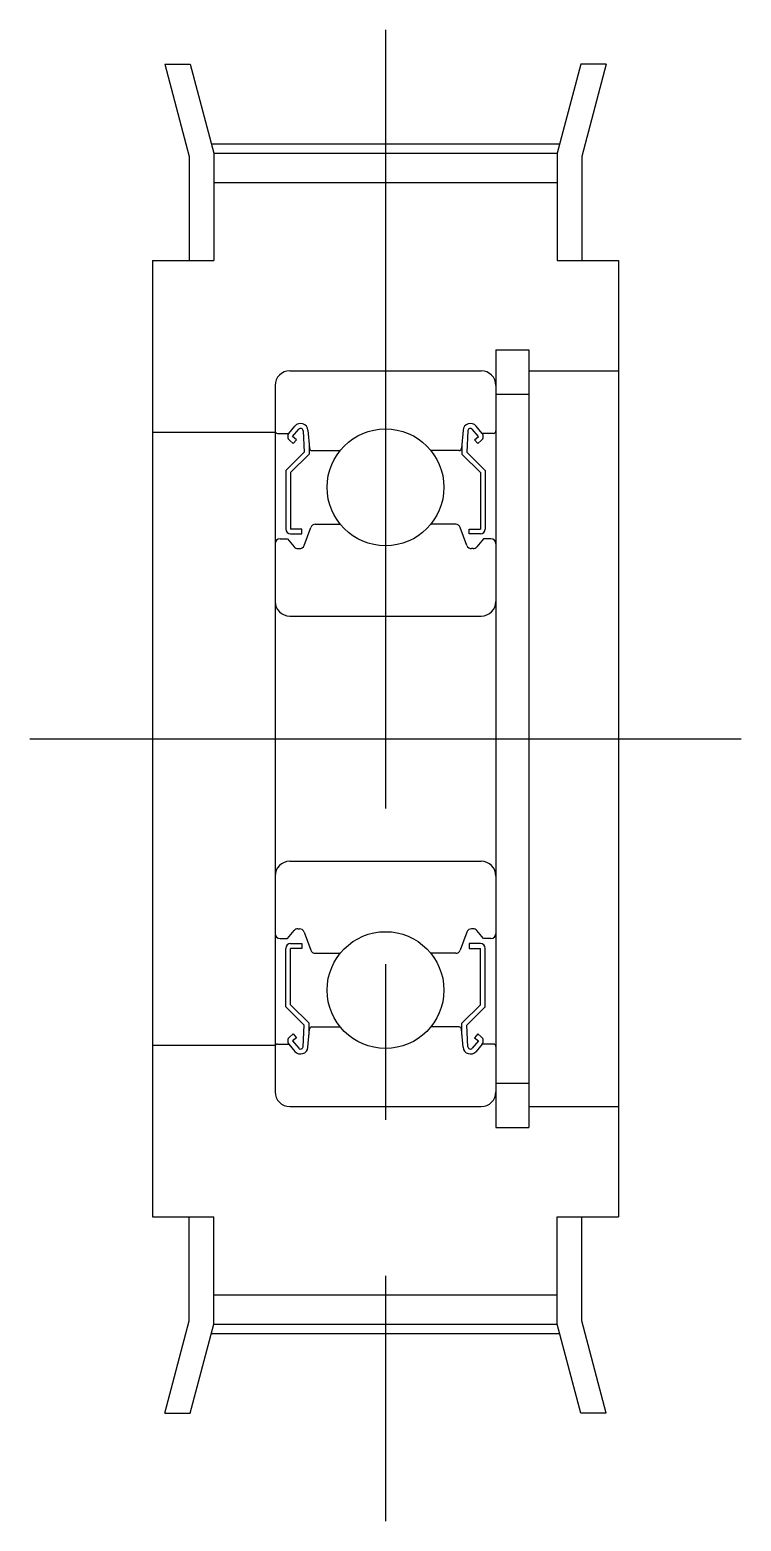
# Model space of a CAD drawing. Extents: x 10 to 143, y 10 to 123.
# Drawn here: x 113.9 to 142.9, y 62.3 to 123.1 of the extents above; entities outside this region: 2.
import ezdxf

# ---------------------------------------------------------------- set-up
doc = ezdxf.new("R2010")
doc.units = 0
doc.linetypes.add('CENTER', pattern=[50.8, 31.75, -6.35, 6.35, -6.35])
doc.layers.get('0').update_dxf_attribs({"linetype": 'CONTINUOUS'})
doc.layers.add('CENTER', color=1, linetype='CENTER')
doc.styles.get("Standard").update_dxf_attribs({"font": 'txt', "bigfont": 'BIGFONT'})

msp = doc.modelspace()

# ---------------------------------------------------------------- linework, layer by layer
at = {"color": 7, "linetype": 'CONTINUOUS'}
for p, q in [((119.359, 121.709), (120.358, 117.951)), ((119.359, 121.709), (120.394, 121.709)), ((120.394, 121.709), (121.358, 118.084)), ((136.321, 121.709), (135.358, 118.084)), ((137.356, 121.709), (136.321, 121.709)), ((137.356, 121.709), (136.358, 117.951)), ((121.358, 118.084), (135.358, 118.084)), ((121.358, 118.084), (121.358, 113.709)), ((135.358, 118.084), (135.358, 113.709)), ((120.358, 117.951), (120.358, 113.709)), ((136.358, 117.951), (136.358, 113.709)), ((121.358, 116.884), (135.358, 116.884)), ((118.858, 113.709), (118.858, 74.709)), ((118.858, 113.709), (121.358, 113.709)), ((135.358, 113.709), (137.858, 113.709)), ((137.858, 113.709), (137.858, 74.709)), ((132.858, 110.059), (132.858, 78.359)), ((132.858, 110.059), (134.208, 110.059)), ((134.208, 110.059), (134.208, 78.359)), ((124.458, 109.209), (132.258, 109.209)), ((134.208, 109.209), (137.858, 109.209)), ((123.858, 108.609), (123.858, 79.809)), ((132.858, 108.609), (132.858, 79.809)), ((132.858, 108.259), (134.208, 108.259)), ((118.858, 106.709), (123.858, 106.709)), ((123.958, 106.659), (124.418, 106.659)), ((124.418, 106.659), (124.667, 106.956)), ((124.571, 106.53), (124.821, 106.828)), ((124.724, 106.402), (124.571, 106.53)), ((124.998, 106.769), (125.041, 105.892)), ((125.196, 106.79), (125.261, 106.05)), ((131.519, 106.79), (131.455, 106.05)), ((131.718, 106.769), (131.675, 105.892)), ((132.145, 106.53), (131.894, 106.828)), ((131.992, 106.402), (132.145, 106.53)), ((132.298, 106.659), (132.048, 106.956)), ((132.758, 106.659), (132.298, 106.659)), ((125.041, 105.892), (124.291, 105.142)), ((124.596, 106.249), (124.443, 106.377)), ((124.596, 106.249), (124.724, 106.402)), ((125.241, 106.279), (125.241, 105.809)), ((125.36, 105.959), (126.508, 105.959)), ((131.355, 105.959), (130.207, 105.959)), ((131.475, 106.279), (131.475, 105.809)), ((131.675, 105.892), (132.425, 105.142)), ((132.12, 106.249), (131.992, 106.402)), ((132.12, 106.249), (132.273, 106.377)), ((125.241, 105.809), (124.491, 105.059)), ((131.475, 105.809), (132.225, 105.059)), ((124.291, 105.142), (124.291, 102.759)), ((124.491, 105.059), (124.491, 102.759)), ((132.225, 105.059), (132.225, 102.759)), ((132.425, 105.142), (132.425, 102.759)), ((125.04, 102.09), (125.308, 102.827)), ((125.496, 102.959), (126.508, 102.959)), ((131.22, 102.959), (130.207, 102.959)), ((131.676, 102.09), (131.408, 102.827)), ((124.058, 102.359), (124.358, 102.359)), ((124.358, 102.359), (124.633, 102.03)), ((124.941, 102.759), (124.491, 102.759)), ((124.491, 102.559), (124.941, 102.559)), ((124.941, 102.559), (124.941, 102.759)), ((131.775, 102.559), (131.775, 102.759)), ((131.775, 102.759), (132.225, 102.759)), ((132.225, 102.559), (131.775, 102.559)), ((132.358, 102.359), (132.082, 102.03)), ((132.658, 102.359), (132.358, 102.359)), ((124.787, 101.959), (124.852, 101.959)), ((131.929, 101.959), (131.864, 101.959)), ((134.208, 102.134), (134.208, 102.134)), ((124.458, 99.209), (132.258, 99.209)), ((134.208, 94.209), (134.208, 94.209)), ((124.458, 89.209), (132.258, 89.209)), ((124.358, 86.059), (124.633, 86.387)), ((124.787, 86.459), (124.852, 86.459)), ((131.929, 86.459), (131.864, 86.459)), ((132.358, 86.059), (132.082, 86.387)), ((124.058, 86.059), (124.358, 86.059)), ((124.491, 85.859), (124.941, 85.859)), ((124.941, 85.859), (124.941, 85.659)), ((125.04, 86.327), (125.308, 85.59)), ((131.676, 86.327), (131.408, 85.59)), ((131.775, 85.859), (131.775, 85.659)), ((132.225, 85.859), (131.775, 85.859)), ((132.658, 86.059), (132.358, 86.059)), ((124.291, 83.276), (124.291, 85.659)), ((124.941, 85.659), (124.491, 85.659)), ((124.491, 83.359), (124.491, 85.659)), ((125.496, 85.459), (126.508, 85.459)), ((131.22, 85.459), (130.207, 85.459)), ((131.775, 85.659), (132.225, 85.659)), ((132.225, 83.359), (132.225, 85.659)), ((132.425, 83.276), (132.425, 85.659)), ((125.241, 82.609), (124.491, 83.359)), ((131.475, 82.609), (132.225, 83.359)), ((125.041, 82.526), (124.291, 83.276)), ((131.675, 82.526), (132.425, 83.276)), ((124.596, 82.169), (124.443, 82.041)), ((124.596, 82.169), (124.724, 82.016)), ((124.998, 81.649), (125.041, 82.526)), ((125.196, 81.628), (125.261, 82.368)), ((125.241, 82.139), (125.241, 82.609)), ((125.36, 82.459), (126.508, 82.459)), ((125.647, 82.459), (125.647, 82.459)), ((125.934, 82.459), (125.934, 82.459)), ((131.355, 82.459), (130.207, 82.459)), ((131.519, 81.628), (131.455, 82.368)), ((131.475, 82.139), (131.475, 82.609)), ((131.718, 81.649), (131.675, 82.526)), ((132.12, 82.169), (131.992, 82.016)), ((132.12, 82.169), (132.273, 82.041)), ((118.858, 81.709), (123.858, 81.709)), ((123.958, 81.759), (124.418, 81.759)), ((124.418, 81.759), (124.667, 81.461)), ((124.724, 82.016), (124.571, 81.888)), ((124.571, 81.888), (124.821, 81.589)), ((132.145, 81.888), (131.894, 81.589)), ((131.992, 82.016), (132.145, 81.888)), ((132.298, 81.759), (132.048, 81.461)), ((132.758, 81.759), (132.298, 81.759)), ((132.858, 80.159), (134.208, 80.159)), ((124.458, 79.209), (132.258, 79.209)), ((134.208, 79.209), (137.858, 79.209)), ((132.858, 78.359), (134.208, 78.359)), ((118.858, 74.709), (121.358, 74.709)), ((120.358, 70.467), (120.358, 74.709)), ((121.358, 70.334), (121.358, 74.709)), ((135.358, 70.334), (135.358, 74.709)), ((135.358, 74.709), (137.858, 74.709)), ((136.358, 70.467), (136.358, 74.709)), ((121.358, 71.534), (135.358, 71.534)), ((119.359, 66.709), (120.358, 70.467)), ((120.394, 66.709), (121.358, 70.334)), ((121.358, 70.334), (135.358, 70.334)), ((136.321, 66.709), (135.358, 70.334)), ((137.356, 66.709), (136.358, 70.467)), ((119.359, 66.709), (120.394, 66.709)), ((137.356, 66.709), (136.321, 66.709))]:
    msp.add_line(p, q, dxfattribs=at)
for centre in [(128.358, 104.459), (128.358, 83.959)]:
    msp.add_circle(centre, 2.381, dxfattribs=at)
for centre, radius, start, end in [((124.458, 108.609), 0.6, 90, 180), ((132.258, 108.609), 0.6, 0, 90), ((124.897, 106.763), 0.3, 4.99676, 140.00293), ((131.818, 106.763), 0.3, 39.99707, 175.00324), ((123.958, 106.759), 0.1, 180, 270), ((124.571, 106.53), 0.2, 140.00293, 230.08703), ((124.898, 106.764), 0.1, 2.81982, 140.00215), ((131.818, 106.764), 0.1, 39.99785, 177.18018), ((132.145, 106.53), 0.2, 309.91297, 39.99707), ((132.758, 106.759), 0.1, 270, 0), ((125.36, 106.059), 0.1, 184.99676, 269.9995), ((131.355, 106.059), 0.1, 270.0005, 355.00324), ((125.496, 102.759), 0.2, 90, 159.99139), ((131.22, 102.759), 0.2, 20.00861, 90), ((124.058, 102.159), 0.2, 90, 180), ((124.491, 102.759), 0.2, 180, 270), ((132.225, 102.759), 0.2, 270, 0), ((132.658, 102.159), 0.2, 0, 90), ((124.787, 102.159), 0.2, 219.99503, 270), ((124.852, 102.159), 0.2, 270, 339.99139), ((131.864, 102.159), 0.2, 200.00861, 270), ((131.929, 102.159), 0.2, 270, 320.00497), ((124.458, 99.809), 0.6, 180, 270), ((132.258, 99.809), 0.6, 270, 0), ((124.458, 88.609), 0.6, 90, 180), ((132.258, 88.609), 0.6, 0, 90), ((124.787, 86.259), 0.2, 90, 140.00497), ((124.852, 86.259), 0.2, 20.00861, 90), ((131.864, 86.259), 0.2, 90, 159.99139), ((131.929, 86.259), 0.2, 39.99503, 90), ((124.058, 86.259), 0.2, 180, 270), ((124.491, 85.659), 0.2, 90, 180), ((132.225, 85.659), 0.2, 0, 90), ((132.658, 86.259), 0.2, 270, 0), ((125.496, 85.659), 0.2, 200.00861, 270), ((131.22, 85.659), 0.2, 270, 339.99139), ((125.36, 82.359), 0.1, 90.0005, 175.00324), ((131.355, 82.359), 0.1, 4.99676, 89.9995), ((123.958, 81.659), 0.1, 90, 180), ((124.571, 81.887), 0.2, 129.91297, 219.99707), ((124.897, 81.654), 0.3, 219.99707, 355.00324), ((124.898, 81.654), 0.1, 219.99785, 357.18018), ((131.818, 81.654), 0.3, 184.99676, 320.00293), ((131.818, 81.654), 0.1, 182.81982, 320.00215), ((132.145, 81.887), 0.2, 320.00293, 50.08703), ((132.758, 81.659), 0.1, 0, 90), ((124.458, 79.809), 0.6, 180, 270), ((132.258, 79.809), 0.6, 270, 0)]:
    msp.add_arc(centre, radius, start, end, dxfattribs=at)
at = {"layer": 'CENTER', "color": 1, "linetype": 'CENTER'}
for p, q in [((128.358, 123.114), (128.358, 62.304)), ((121.257, 118.464), (135.459, 118.464)), ((113.858, 94.209), (142.858, 94.209)), ((121.257, 69.954), (135.459, 69.954))]:
    msp.add_line(p, q, dxfattribs=at)

# ---------------------------------------------------------------- texts
at = {"color": 7, "linetype": 'CONTINUOUS'}
for s, p in [('AATF16 L050', (10, 25)), ('AATF16L050', (10, 10))]:
    msp.add_text(s, height=4, dxfattribs=at).set_placement(p)

doc.saveas('drawing.dxf')
